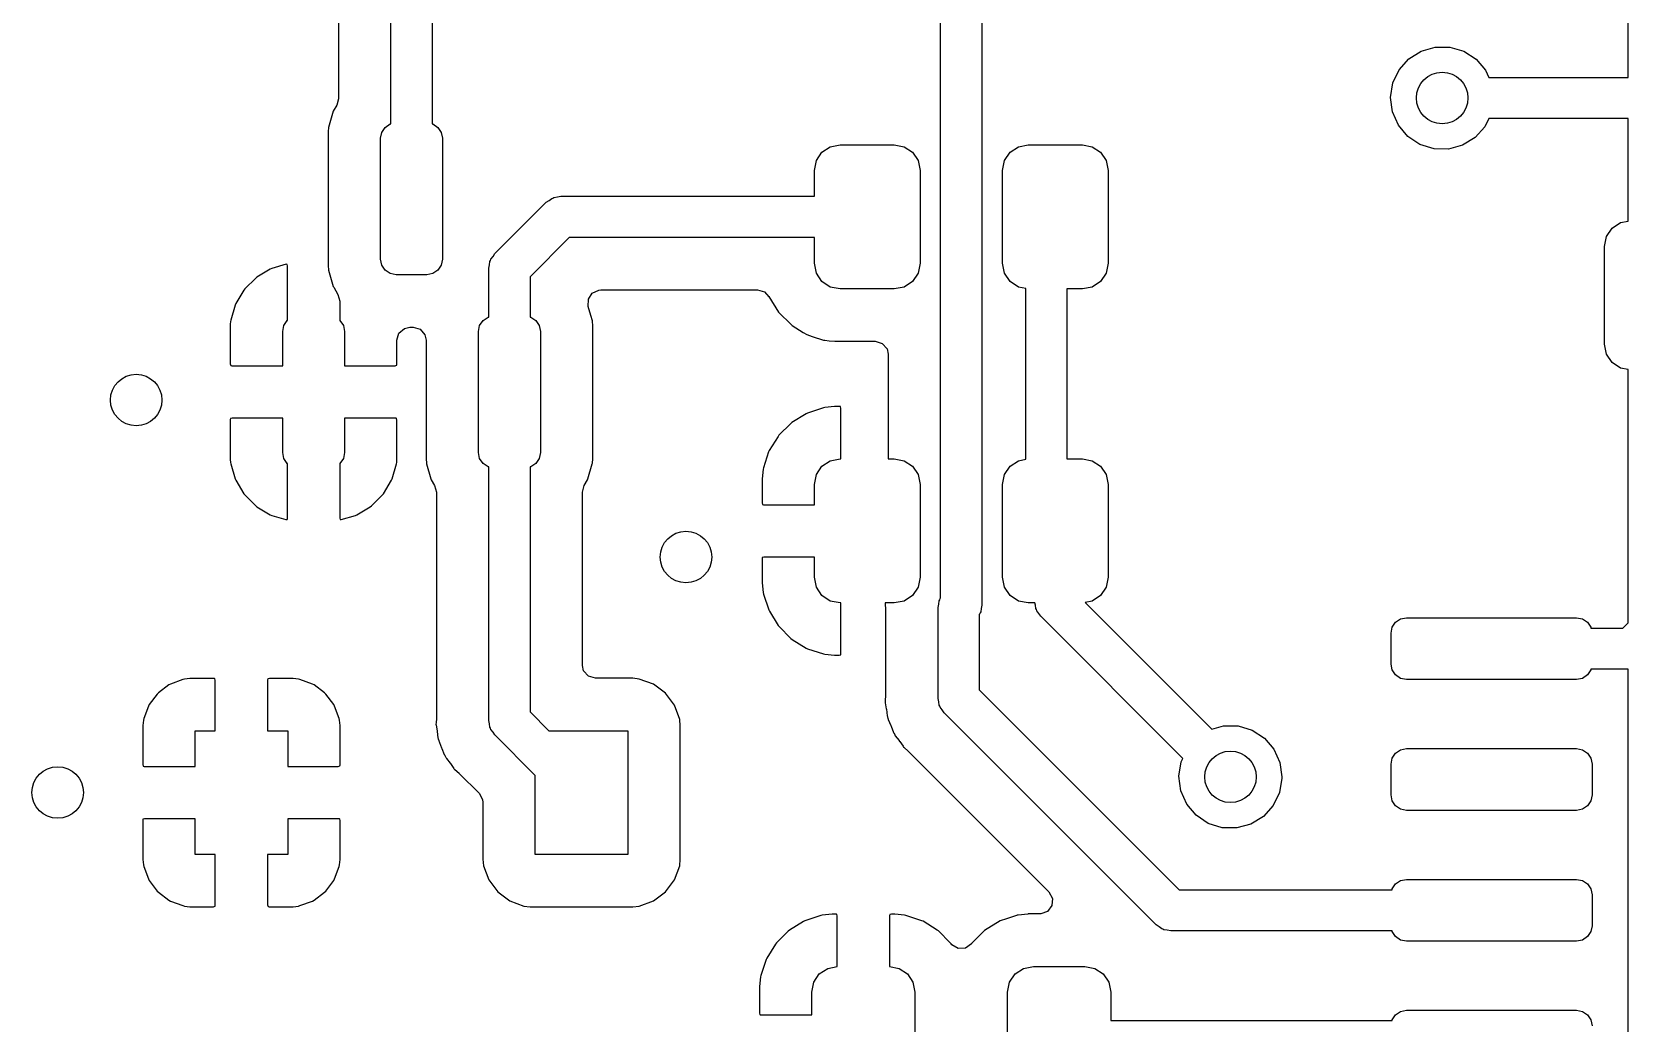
# Model space of a CAD drawing. Extents: x 63 to 234, y -148 to -41.
# Drawn here: x 122.94 to 138.43, y -126.19 to -116.57 of the extents above; entities that cross this region are included whole.
import ezdxf

# ---------------------------------------------------------------- set-up
doc = ezdxf.new("R2010")
doc.units = 0
doc.layers.add('BLACK', color=7, linetype='CONTINUOUS')

msp = doc.modelspace()

# ---------------------------------------------------------------- linework, layer by layer
at = {"layer": 'BLACK', "linetype": 'CONTINUOUS'}
for p, q in [((132.157, -114.597), (132.157, -122.132)), ((131.757, -122.063), (131.757, -114.665)), ((138.427, -117.01), (138.427, -114.717)), ((126.423, -117.461), (126.423, -115.97)), ((126.823, -115.887), (126.823, -117.461)), ((125.914, -116.396), (125.914, -117.217)), ((136.299, -116.83), (136.419, -116.754)), ((136.419, -116.754), (136.556, -116.715)), ((136.556, -116.715), (136.697, -116.716)), ((136.697, -116.716), (136.833, -116.757)), ((136.833, -116.757), (136.952, -116.834)), ((136.206, -116.936), (136.299, -116.83)), ((136.952, -116.834), (137.045, -116.941)), ((136.123, -117.204), (136.145, -117.064)), ((136.145, -117.064), (136.206, -116.936)), ((137.045, -116.941), (137.076, -117.01)), ((137.076, -117.01), (138.427, -117.01)), ((125.914, -117.217), (125.897, -117.281)), ((136.142, -117.345), (136.123, -117.204)), ((125.864, -117.337), (125.817, -117.497)), ((125.897, -117.281), (125.864, -117.337)), ((136.199, -117.475), (136.142, -117.345)), ((125.815, -117.528), (125.814, -117.534)), ((125.814, -117.534), (125.814, -118.843)), ((125.817, -117.504), (125.815, -117.528)), ((125.817, -117.497), (125.817, -117.504)), ((125.817, -117.504), (125.817, -117.504)), ((126.323, -117.601), (126.334, -117.544)), ((126.334, -117.544), (126.367, -117.495)), ((126.367, -117.495), (126.416, -117.462)), ((126.416, -117.462), (126.423, -117.461)), ((126.823, -117.461), (126.83, -117.462)), ((126.83, -117.462), (126.879, -117.495)), ((126.879, -117.495), (126.912, -117.544)), ((126.912, -117.544), (126.923, -117.601)), ((136.29, -117.583), (136.199, -117.475)), ((137.038, -117.49), (136.943, -117.595)), ((137.077, -117.41), (137.038, -117.49)), ((138.427, -117.41), (137.077, -117.41)), ((138.427, -118.405), (138.427, -117.41)), ((126.323, -118.776), (126.323, -117.601)), ((126.923, -117.601), (126.923, -118.776)), ((130.605, -117.737), (130.686, -117.683)), ((130.686, -117.683), (130.782, -117.664)), ((130.782, -117.664), (131.307, -117.664)), ((131.307, -117.664), (131.403, -117.683)), ((131.403, -117.683), (131.484, -117.737)), ((132.43, -117.737), (132.511, -117.683)), ((132.511, -117.683), (132.607, -117.664)), ((132.607, -117.664), (133.132, -117.664)), ((133.132, -117.664), (133.228, -117.683)), ((133.228, -117.683), (133.309, -117.737)), ((136.408, -117.662), (136.29, -117.583)), ((136.544, -117.704), (136.408, -117.662)), ((136.822, -117.669), (136.685, -117.707)), ((136.943, -117.595), (136.822, -117.669)), ((130.532, -117.914), (130.551, -117.818)), ((130.551, -117.818), (130.605, -117.737)), ((131.484, -117.737), (131.538, -117.818)), ((131.538, -117.818), (131.557, -117.914)), ((132.357, -117.914), (132.376, -117.818)), ((132.376, -117.818), (132.43, -117.737)), ((133.309, -117.737), (133.363, -117.818)), ((133.363, -117.818), (133.382, -117.914)), ((136.685, -117.707), (136.544, -117.704)), ((130.532, -118.164), (130.532, -117.914)), ((131.557, -117.914), (131.557, -118.814)), ((132.357, -118.814), (132.357, -117.914)), ((133.382, -117.914), (133.382, -118.814)), ((128.038, -118.171), (128.071, -118.164)), ((128.071, -118.164), (130.532, -118.164)), ((127.432, -118.72), (127.93, -118.222)), ((127.93, -118.222), (127.958, -118.205)), ((127.958, -118.205), (127.984, -118.184)), ((127.984, -118.184), (127.995, -118.181)), ((127.995, -118.181), (128.005, -118.175)), ((128.005, -118.175), (128.038, -118.171)), ((138.218, -118.555), (138.272, -118.474)), ((138.272, -118.474), (138.354, -118.42)), ((138.354, -118.42), (138.427, -118.405)), ((128.154, -118.564), (127.773, -118.945)), ((130.532, -118.564), (128.154, -118.564)), ((130.532, -118.814), (130.532, -118.564)), ((138.199, -118.651), (138.218, -118.555)), ((126.334, -118.833), (126.323, -118.776)), ((126.923, -118.776), (126.912, -118.833)), ((127.39, -118.786), (127.393, -118.775)), ((127.393, -118.775), (127.414, -118.749)), ((127.414, -118.749), (127.432, -118.72)), ((138.199, -119.601), (138.199, -118.651)), ((125.253, -118.871), (125.123, -118.948)), ((125.267, -118.865), (125.253, -118.871)), ((125.407, -118.824), (125.267, -118.865)), ((125.415, -118.826), (125.407, -118.824)), ((125.419, -118.839), (125.415, -118.826)), ((125.419, -119.369), (125.419, -118.839)), ((125.814, -118.843), (125.815, -118.845)), ((125.815, -118.845), (125.815, -118.845)), ((125.815, -118.845), (125.817, -118.872)), ((125.817, -118.872), (125.817, -118.88)), ((125.817, -118.88), (125.864, -119.04)), ((126.367, -118.882), (126.334, -118.833)), ((126.416, -118.915), (126.367, -118.882)), ((126.473, -118.926), (126.416, -118.915)), ((126.773, -118.926), (126.473, -118.926)), ((126.83, -118.915), (126.773, -118.926)), ((126.879, -118.882), (126.83, -118.915)), ((126.912, -118.833), (126.879, -118.882)), ((127.373, -118.861), (127.38, -118.829)), ((127.373, -119.336), (127.373, -118.861)), ((127.38, -118.829), (127.384, -118.796)), ((127.384, -118.796), (127.39, -118.786)), ((130.551, -118.91), (130.532, -118.814)), ((130.605, -118.991), (130.551, -118.91)), ((131.538, -118.91), (131.484, -118.991)), ((131.557, -118.814), (131.538, -118.91)), ((132.376, -118.91), (132.357, -118.814)), ((132.43, -118.991), (132.376, -118.91)), ((133.363, -118.91), (133.309, -118.991)), ((133.382, -118.814), (133.363, -118.91)), ((124.995, -119.076), (124.918, -119.206)), ((125.005, -119.064), (124.995, -119.076)), ((125.111, -118.958), (125.005, -119.064)), ((125.123, -118.948), (125.111, -118.958)), ((125.864, -119.04), (125.868, -119.046)), ((125.868, -119.046), (125.909, -119.117)), ((127.773, -118.945), (127.773, -119.336)), ((128.377, -119.103), (128.442, -119.074)), ((128.442, -119.074), (128.459, -119.072)), ((128.459, -119.072), (129.981, -119.072)), ((129.981, -119.072), (130.049, -119.093)), ((130.049, -119.093), (130.089, -119.139)), ((130.686, -119.045), (130.605, -118.991)), ((130.782, -119.064), (130.686, -119.045)), ((131.307, -119.064), (130.782, -119.064)), ((131.403, -119.045), (131.307, -119.064)), ((131.484, -118.991), (131.403, -119.045)), ((132.511, -119.045), (132.43, -118.991)), ((132.582, -119.059), (132.511, -119.045)), ((132.582, -120.717), (132.582, -119.059)), ((133.132, -119.064), (132.982, -119.064)), ((132.982, -119.064), (132.982, -120.712)), ((133.228, -119.045), (133.132, -119.064)), ((133.309, -118.991), (133.228, -119.045)), ((124.912, -119.22), (124.87, -119.366)), ((124.918, -119.206), (124.912, -119.22)), ((125.909, -119.117), (125.927, -119.181)), ((125.927, -119.181), (125.927, -119.369)), ((128.338, -119.234), (128.339, -119.163)), ((128.363, -119.32), (128.338, -119.234)), ((128.339, -119.163), (128.377, -119.103)), ((130.089, -119.139), (130.09, -119.138)), ((130.09, -119.138), (130.184, -119.288)), ((124.867, -119.379), (124.865, -119.407)), ((124.87, -119.366), (124.867, -119.379)), ((125.384, -119.419), (125.417, -119.37)), ((125.417, -119.37), (125.419, -119.369)), ((125.927, -119.369), (125.929, -119.37)), ((125.929, -119.37), (125.962, -119.419)), ((127.284, -119.419), (127.317, -119.37)), ((127.317, -119.37), (127.366, -119.337)), ((127.366, -119.337), (127.373, -119.336)), ((127.773, -119.336), (127.78, -119.337)), ((127.78, -119.337), (127.829, -119.37)), ((127.829, -119.37), (127.862, -119.419)), ((128.379, -119.372), (128.363, -119.32)), ((128.379, -119.379), (128.379, -119.372)), ((128.38, -119.389), (128.379, -119.379)), ((128.379, -119.379), (128.379, -119.379)), ((128.381, -119.409), (128.38, -119.389)), ((130.184, -119.288), (130.309, -119.413)), ((124.865, -119.407), (124.865, -119.412)), ((124.865, -119.412), (124.865, -119.791)), ((125.373, -119.476), (125.384, -119.419)), ((125.373, -119.809), (125.373, -119.476)), ((125.962, -119.419), (125.973, -119.476)), ((125.973, -119.476), (125.973, -119.809)), ((126.481, -119.56), (126.501, -119.492)), ((126.501, -119.492), (126.555, -119.446)), ((126.555, -119.446), (126.607, -119.434)), ((126.607, -119.434), (126.638, -119.434)), ((126.638, -119.434), (126.707, -119.455)), ((126.707, -119.455), (126.753, -119.508)), ((126.753, -119.508), (126.764, -119.56)), ((127.273, -119.476), (127.284, -119.419)), ((127.273, -120.651), (127.273, -119.476)), ((127.862, -119.419), (127.873, -119.476)), ((127.873, -119.476), (127.873, -120.651)), ((128.381, -120.718), (128.381, -119.409)), ((130.309, -119.413), (130.315, -119.417)), ((130.315, -119.417), (130.315, -119.417)), ((130.315, -119.417), (130.424, -119.485)), ((130.424, -119.485), (130.459, -119.506)), ((130.459, -119.506), (130.512, -119.524)), ((130.512, -119.524), (130.621, -119.56)), ((126.481, -119.796), (126.481, -119.56)), ((126.764, -119.56), (126.764, -120.718)), ((130.621, -119.56), (130.621, -119.56)), ((130.621, -119.56), (130.627, -119.562)), ((130.627, -119.562), (130.634, -119.562)), ((130.634, -119.562), (130.634, -119.562)), ((130.634, -119.562), (130.677, -119.567)), ((130.677, -119.567), (130.732, -119.572)), ((130.732, -119.572), (131.123, -119.572)), ((131.123, -119.572), (131.191, -119.593)), ((131.191, -119.593), (131.237, -119.646)), ((131.237, -119.646), (131.249, -119.698)), ((131.249, -119.698), (131.249, -120.712)), ((138.218, -119.697), (138.199, -119.601)), ((138.272, -119.778), (138.218, -119.697)), ((124.865, -119.791), (124.869, -119.807)), ((124.869, -119.807), (124.871, -119.808)), ((124.871, -119.808), (124.879, -119.809)), ((124.879, -119.809), (125.373, -119.809)), ((125.973, -119.809), (126.463, -119.809)), ((126.463, -119.809), (126.478, -119.805)), ((126.478, -119.805), (126.479, -119.804)), ((126.479, -119.804), (126.481, -119.796)), ((138.354, -119.832), (138.272, -119.778)), ((138.427, -119.847), (138.354, -119.832)), ((138.427, -122.305), (138.427, -119.847)), ((124.867, -120.323), (124.865, -120.331)), ((124.865, -120.331), (124.865, -120.715)), ((124.868, -120.322), (124.867, -120.323)), ((124.883, -120.317), (124.868, -120.322)), ((125.373, -120.317), (124.883, -120.317)), ((125.373, -120.651), (125.373, -120.317)), ((126.467, -120.317), (125.973, -120.317)), ((125.973, -120.317), (125.973, -120.651)), ((126.475, -120.319), (126.467, -120.317)), ((126.477, -120.32), (126.475, -120.319)), ((126.481, -120.336), (126.477, -120.32)), ((130.452, -120.275), (130.314, -120.36)), ((130.465, -120.269), (130.452, -120.275)), ((130.619, -120.217), (130.465, -120.269)), ((130.633, -120.214), (130.619, -120.217)), ((130.728, -120.204), (130.633, -120.214)), ((130.735, -120.204), (130.728, -120.204)), ((130.777, -120.204), (130.735, -120.204)), ((130.785, -120.206), (130.777, -120.204)), ((130.786, -120.207), (130.785, -120.206)), ((130.79, -120.222), (130.786, -120.207)), ((130.79, -120.712), (130.79, -120.222)), ((126.481, -120.715), (126.481, -120.336)), ((130.188, -120.484), (130.179, -120.495)), ((130.303, -120.369), (130.188, -120.484)), ((130.314, -120.36), (130.303, -120.369)), ((130.094, -120.633), (130.088, -120.646)), ((130.179, -120.495), (130.094, -120.633)), ((124.865, -120.715), (124.865, -120.72)), ((124.865, -120.72), (124.867, -120.748)), ((124.867, -120.748), (124.87, -120.761)), ((124.87, -120.761), (124.912, -120.907)), ((125.384, -120.708), (125.373, -120.651)), ((125.417, -120.757), (125.384, -120.708)), ((125.419, -120.758), (125.417, -120.757)), ((125.419, -121.294), (125.419, -120.758)), ((125.929, -120.757), (125.927, -120.758)), ((125.927, -120.758), (125.927, -121.288)), ((125.962, -120.708), (125.929, -120.757)), ((125.973, -120.651), (125.962, -120.708)), ((126.434, -120.907), (126.476, -120.761)), ((126.476, -120.761), (126.479, -120.748)), ((126.479, -120.748), (126.481, -120.72)), ((126.481, -120.72), (126.481, -120.715)), ((126.764, -120.718), (126.765, -120.72)), ((126.765, -120.72), (126.765, -120.72)), ((126.765, -120.72), (126.767, -120.748)), ((126.767, -120.748), (126.767, -120.755)), ((126.767, -120.755), (126.769, -120.761)), ((126.769, -120.761), (126.812, -120.907)), ((127.284, -120.708), (127.273, -120.651)), ((127.317, -120.757), (127.284, -120.708)), ((127.366, -120.79), (127.317, -120.757)), ((127.373, -120.791), (127.366, -120.79)), ((127.373, -123.252), (127.373, -120.791)), ((127.78, -120.79), (127.773, -120.791)), ((127.773, -120.791), (127.773, -123.169)), ((127.829, -120.757), (127.78, -120.79)), ((127.862, -120.708), (127.829, -120.757)), ((127.873, -120.651), (127.862, -120.708)), ((128.334, -120.907), (128.377, -120.761)), ((128.377, -120.761), (128.379, -120.755)), ((128.379, -120.748), (128.381, -120.72)), ((128.379, -120.755), (128.379, -120.748)), ((128.381, -120.72), (128.381, -120.718)), ((128.381, -120.72), (128.381, -120.72)), ((130.088, -120.646), (130.037, -120.801)), ((130.551, -120.866), (130.605, -120.785)), ((130.605, -120.785), (130.686, -120.731)), ((130.686, -120.731), (130.782, -120.712)), ((130.782, -120.712), (130.79, -120.712)), ((131.249, -120.712), (131.307, -120.712)), ((131.307, -120.712), (131.403, -120.731)), ((131.403, -120.731), (131.484, -120.785)), ((131.484, -120.785), (131.538, -120.866)), ((132.376, -120.866), (132.43, -120.785)), ((132.43, -120.785), (132.511, -120.731)), ((132.511, -120.731), (132.582, -120.717)), ((132.982, -120.712), (133.132, -120.712)), ((133.132, -120.712), (133.228, -120.731)), ((133.228, -120.731), (133.309, -120.785)), ((133.309, -120.785), (133.363, -120.866)), ((124.912, -120.907), (124.918, -120.921)), ((124.918, -120.921), (124.995, -121.051)), ((126.351, -121.051), (126.428, -120.921)), ((126.428, -120.921), (126.434, -120.907)), ((126.812, -120.907), (126.814, -120.915)), ((126.814, -120.915), (126.847, -120.971)), ((128.299, -120.971), (128.332, -120.915)), ((128.332, -120.915), (128.334, -120.907)), ((130.034, -120.814), (130.024, -120.908)), ((130.024, -120.908), (130.024, -120.915)), ((130.024, -120.915), (130.024, -121.14)), ((130.037, -120.801), (130.034, -120.814)), ((130.532, -120.962), (130.551, -120.866)), ((131.538, -120.866), (131.557, -120.962)), ((132.357, -120.962), (132.376, -120.866)), ((133.363, -120.866), (133.382, -120.962)), ((124.995, -121.051), (125.005, -121.063)), ((125.005, -121.063), (125.111, -121.169)), ((126.235, -121.169), (126.341, -121.063)), ((126.341, -121.063), (126.351, -121.051)), ((126.847, -120.971), (126.864, -121.035)), ((126.864, -121.035), (126.864, -123.223)), ((128.281, -121.035), (128.299, -120.971)), ((128.281, -122.718), (128.281, -121.035)), ((130.532, -121.158), (130.532, -120.962)), ((131.557, -120.962), (131.557, -121.862)), ((132.357, -121.862), (132.357, -120.962)), ((133.382, -120.962), (133.382, -121.862)), ((125.111, -121.169), (125.123, -121.179)), ((125.123, -121.179), (125.253, -121.256)), ((125.253, -121.256), (125.267, -121.262)), ((125.267, -121.262), (125.402, -121.301)), ((125.939, -121.303), (126.079, -121.262)), ((126.079, -121.262), (126.093, -121.256)), ((126.093, -121.256), (126.223, -121.179)), ((126.223, -121.179), (126.235, -121.169)), ((130.024, -121.14), (130.028, -121.155)), ((130.028, -121.155), (130.03, -121.156)), ((130.03, -121.156), (130.038, -121.158)), ((130.038, -121.158), (130.532, -121.158)), ((125.402, -121.301), (125.416, -121.301)), ((125.416, -121.301), (125.419, -121.294)), ((125.927, -121.288), (125.931, -121.301)), ((125.931, -121.301), (125.939, -121.303)), ((130.026, -121.672), (130.024, -121.68)), ((130.024, -121.68), (130.024, -121.909)), ((130.027, -121.67), (130.026, -121.672)), ((130.042, -121.666), (130.027, -121.67)), ((130.532, -121.666), (130.042, -121.666)), ((130.532, -121.862), (130.532, -121.666)), ((130.551, -121.958), (130.532, -121.862)), ((131.557, -121.862), (131.538, -121.958)), ((132.376, -121.958), (132.357, -121.862)), ((133.382, -121.862), (133.363, -121.958)), ((130.024, -121.909), (130.024, -121.916)), ((130.024, -121.916), (130.034, -122.011)), ((130.034, -122.011), (130.037, -122.025)), ((130.037, -122.025), (130.089, -122.179)), ((130.605, -122.039), (130.551, -121.958)), ((131.538, -121.958), (131.484, -122.039)), ((132.43, -122.039), (132.376, -121.958)), ((133.363, -121.958), (133.309, -122.039)), ((130.089, -122.179), (130.095, -122.192)), ((130.095, -122.192), (130.18, -122.33)), ((130.686, -122.093), (130.605, -122.039)), ((130.782, -122.112), (130.686, -122.093)), ((130.79, -122.112), (130.782, -122.112)), ((130.79, -122.606), (130.79, -122.112)), ((131.307, -122.112), (131.219, -122.112)), ((131.219, -122.112), (131.22, -122.119)), ((131.22, -122.119), (131.22, -122.119)), ((131.22, -122.119), (131.223, -122.174)), ((131.223, -122.174), (131.223, -122.181)), ((131.223, -122.181), (131.223, -123.009)), ((131.403, -122.093), (131.307, -122.112)), ((131.484, -122.039), (131.403, -122.093)), ((131.732, -122.156), (131.739, -122.124)), ((131.732, -123.038), (131.732, -122.156)), ((131.739, -122.124), (131.743, -122.091)), ((131.743, -122.091), (131.749, -122.081)), ((131.749, -122.081), (131.752, -122.07)), ((131.752, -122.07), (131.757, -122.063)), ((132.15, -122.164), (132.146, -122.197)), ((132.157, -122.132), (132.15, -122.164)), ((132.511, -122.093), (132.43, -122.039)), ((132.607, -122.112), (132.511, -122.093)), ((132.672, -122.112), (132.607, -122.112)), ((132.677, -122.132), (132.672, -122.112)), ((132.681, -122.166), (132.677, -122.132)), ((132.687, -122.175), (132.681, -122.166)), ((132.689, -122.187), (132.687, -122.175)), ((132.71, -122.213), (132.689, -122.187)), ((133.228, -122.093), (133.159, -122.107)), ((133.159, -122.107), (134.389, -123.336)), ((133.309, -122.039), (133.228, -122.093)), ((130.18, -122.33), (130.189, -122.341)), ((130.189, -122.341), (130.304, -122.456)), ((132.137, -122.218), (132.132, -122.225)), ((132.132, -122.225), (132.132, -122.955)), ((132.14, -122.207), (132.137, -122.218)), ((132.146, -122.197), (132.14, -122.207)), ((132.728, -122.241), (132.71, -122.213)), ((134.107, -123.62), (132.728, -122.241)), ((136.138, -122.348), (136.171, -122.299)), ((136.171, -122.299), (136.22, -122.266)), ((136.22, -122.266), (136.277, -122.255)), ((136.277, -122.255), (137.927, -122.255)), ((137.927, -122.255), (137.984, -122.266)), ((137.984, -122.266), (138.033, -122.299)), ((138.033, -122.299), (138.066, -122.348)), ((138.377, -122.355), (138.427, -122.305)), ((130.304, -122.456), (130.315, -122.465)), ((130.315, -122.465), (130.453, -122.55)), ((136.127, -122.405), (136.138, -122.348)), ((136.127, -122.705), (136.127, -122.405)), ((138.066, -122.348), (138.067, -122.355)), ((138.067, -122.355), (138.377, -122.355)), ((130.453, -122.55), (130.466, -122.556)), ((130.466, -122.556), (130.621, -122.607)), ((130.621, -122.607), (130.634, -122.61)), ((130.634, -122.61), (130.728, -122.62)), ((130.728, -122.62), (130.735, -122.62)), ((130.735, -122.62), (130.772, -122.62)), ((130.772, -122.62), (130.788, -122.616)), ((130.788, -122.616), (130.789, -122.614)), ((130.789, -122.614), (130.79, -122.606)), ((128.293, -122.77), (128.281, -122.718)), ((128.339, -122.823), (128.293, -122.77)), ((136.138, -122.762), (136.127, -122.705)), ((136.171, -122.811), (136.138, -122.762)), ((136.22, -122.844), (136.171, -122.811)), ((138.033, -122.811), (137.984, -122.844)), ((138.066, -122.762), (138.033, -122.811)), ((138.067, -122.755), (138.066, -122.762)), ((138.427, -122.755), (138.067, -122.755)), ((138.427, -128.917), (138.427, -122.755)), ((124.269, -122.907), (124.167, -122.984)), ((124.285, -122.899), (124.269, -122.907)), ((124.405, -122.854), (124.285, -122.899)), ((124.421, -122.85), (124.405, -122.854)), ((124.472, -122.844), (124.421, -122.85)), ((124.478, -122.844), (124.472, -122.844)), ((124.705, -122.844), (124.478, -122.844)), ((124.713, -122.846), (124.705, -122.844)), ((124.715, -122.847), (124.713, -122.846)), ((124.719, -122.862), (124.715, -122.847)), ((124.719, -123.352), (124.719, -122.862)), ((125.229, -122.85), (125.227, -122.858)), ((125.227, -122.858), (125.227, -123.352)), ((125.23, -122.848), (125.229, -122.85)), ((125.245, -122.844), (125.23, -122.848)), ((125.468, -122.844), (125.245, -122.844)), ((125.474, -122.844), (125.468, -122.844)), ((125.525, -122.85), (125.474, -122.844)), ((125.541, -122.854), (125.525, -122.85)), ((125.661, -122.899), (125.541, -122.854)), ((125.677, -122.907), (125.661, -122.899)), ((125.779, -122.984), (125.677, -122.907)), ((128.407, -122.843), (128.339, -122.823)), ((128.771, -122.843), (128.407, -122.843)), ((128.833, -122.85), (128.771, -122.843)), ((128.97, -122.901), (128.833, -122.85)), ((129.086, -122.989), (128.97, -122.901)), ((132.132, -122.955), (134.072, -124.895)), ((136.277, -122.855), (136.22, -122.844)), ((137.927, -122.855), (136.277, -122.855)), ((137.984, -122.844), (137.927, -122.855)), ((124.07, -123.114), (124.025, -123.234)), ((124.078, -123.098), (124.07, -123.114)), ((124.155, -122.996), (124.078, -123.098)), ((124.167, -122.984), (124.155, -122.996)), ((125.791, -122.996), (125.779, -122.984)), ((125.868, -123.098), (125.791, -122.996)), ((125.876, -123.114), (125.868, -123.098)), ((125.921, -123.234), (125.876, -123.114)), ((129.174, -123.105), (129.086, -122.989)), ((129.225, -123.242), (129.174, -123.105)), ((131.22, -123.052), (131.219, -123.075)), ((131.219, -123.075), (131.22, -123.082)), ((131.223, -123.017), (131.22, -123.052)), ((131.22, -123.082), (131.22, -123.082)), ((131.22, -123.082), (131.23, -123.138)), ((131.223, -123.009), (131.223, -123.017)), ((131.739, -123.07), (131.732, -123.038)), ((131.743, -123.103), (131.739, -123.07)), ((131.749, -123.113), (131.743, -123.103)), ((131.751, -123.124), (131.749, -123.113)), ((124.021, -123.25), (124.015, -123.301)), ((124.025, -123.234), (124.021, -123.25)), ((125.925, -123.25), (125.921, -123.234)), ((125.931, -123.301), (125.925, -123.25)), ((126.861, -123.275), (126.86, -123.289)), ((126.864, -123.232), (126.861, -123.275)), ((126.864, -123.223), (126.864, -123.232)), ((127.38, -123.285), (127.373, -123.252)), ((127.773, -123.169), (127.956, -123.352)), ((129.231, -123.304), (129.225, -123.242)), ((131.23, -123.138), (131.231, -123.144)), ((131.231, -123.144), (131.238, -123.208)), ((131.238, -123.208), (131.241, -123.215)), ((131.241, -123.215), (131.242, -123.218)), ((131.242, -123.218), (131.246, -123.234)), ((131.246, -123.234), (131.247, -123.236)), ((131.247, -123.236), (131.248, -123.244)), ((131.248, -123.244), (131.273, -123.301)), ((131.772, -123.15), (131.751, -123.124)), ((131.79, -123.179), (131.772, -123.15)), ((133.848, -125.236), (131.79, -123.179)), ((124.015, -123.301), (124.015, -123.307)), ((124.015, -123.307), (124.015, -123.68)), ((124.523, -123.698), (124.523, -123.352)), ((124.523, -123.352), (124.719, -123.352)), ((125.227, -123.352), (125.423, -123.352)), ((125.423, -123.352), (125.423, -123.698)), ((125.931, -123.307), (125.931, -123.301)), ((125.931, -123.684), (125.931, -123.307)), ((126.86, -123.289), (126.862, -123.297)), ((126.862, -123.297), (126.862, -123.297)), ((126.862, -123.297), (126.871, -123.352)), ((126.871, -123.352), (126.872, -123.359)), ((126.872, -123.359), (126.88, -123.422)), ((126.88, -123.422), (126.883, -123.429)), ((126.883, -123.429), (126.883, -123.432)), ((127.384, -123.318), (127.38, -123.285)), ((127.39, -123.328), (127.384, -123.318)), ((127.393, -123.339), (127.39, -123.328)), ((127.414, -123.365), (127.393, -123.339)), ((127.431, -123.393), (127.414, -123.365)), ((127.823, -123.785), (127.431, -123.393)), ((127.956, -123.352), (128.723, -123.352)), ((128.723, -123.352), (128.723, -124.552)), ((129.231, -124.6), (129.231, -123.304)), ((131.273, -123.301), (131.274, -123.302)), ((131.274, -123.302), (131.277, -123.308)), ((131.277, -123.308), (131.299, -123.368)), ((131.299, -123.368), (131.303, -123.375)), ((131.303, -123.375), (131.305, -123.377)), ((131.305, -123.377), (131.313, -123.392)), ((131.313, -123.392), (131.314, -123.394)), ((131.314, -123.394), (131.317, -123.401)), ((131.317, -123.401), (131.354, -123.448)), ((134.389, -123.336), (134.501, -123.304)), ((134.501, -123.304), (134.643, -123.305)), ((134.643, -123.305), (134.779, -123.346)), ((134.779, -123.346), (134.898, -123.423)), ((134.898, -123.423), (134.99, -123.53)), ((126.883, -123.432), (126.888, -123.448)), ((126.888, -123.448), (126.888, -123.451)), ((126.888, -123.451), (126.89, -123.458)), ((126.89, -123.458), (126.893, -123.465)), ((126.893, -123.465), (126.915, -123.517)), ((126.915, -123.517), (126.918, -123.523)), ((126.918, -123.523), (126.941, -123.583)), ((126.941, -123.583), (126.945, -123.589)), ((131.354, -123.448), (131.356, -123.452)), ((131.356, -123.452), (131.36, -123.457)), ((131.36, -123.457), (131.392, -123.503)), ((131.392, -123.503), (131.392, -123.503)), ((131.392, -123.503), (131.396, -123.51)), ((131.396, -123.51), (131.402, -123.515)), ((131.402, -123.515), (131.402, -123.515)), ((131.402, -123.515), (131.443, -123.551)), ((131.443, -123.551), (131.448, -123.556)), ((131.448, -123.556), (132.808, -124.916)), ((134.99, -123.53), (135.049, -123.659)), ((136.138, -123.618), (136.171, -123.569)), ((136.171, -123.569), (136.22, -123.536)), ((136.22, -123.536), (136.277, -123.525)), ((136.277, -123.525), (137.927, -123.525)), ((137.927, -123.525), (137.984, -123.536)), ((137.984, -123.536), (138.033, -123.569)), ((138.033, -123.569), (138.066, -123.618)), ((124.015, -123.68), (124.019, -123.695)), ((124.019, -123.695), (124.021, -123.696)), ((124.021, -123.696), (124.029, -123.698)), ((124.029, -123.698), (124.523, -123.698)), ((125.423, -123.698), (125.913, -123.698)), ((125.913, -123.698), (125.928, -123.694)), ((125.928, -123.694), (125.929, -123.692)), ((125.929, -123.692), (125.931, -123.684)), ((126.945, -123.589), (126.946, -123.591)), ((126.946, -123.591), (126.954, -123.606)), ((126.954, -123.606), (126.956, -123.608)), ((126.956, -123.608), (126.959, -123.615)), ((126.959, -123.615), (126.963, -123.621)), ((126.963, -123.621), (126.998, -123.666)), ((126.998, -123.666), (127.001, -123.671)), ((127.001, -123.671), (127.033, -123.718)), ((127.033, -123.718), (127.033, -123.718)), ((127.033, -123.718), (127.038, -123.724)), ((127.038, -123.724), (127.043, -123.729)), ((127.043, -123.729), (127.043, -123.729)), ((127.043, -123.729), (127.084, -123.765)), ((134.069, -123.793), (134.091, -123.653)), ((134.091, -123.653), (134.107, -123.62)), ((135.049, -123.659), (135.069, -123.8)), ((136.127, -123.675), (136.138, -123.618)), ((136.127, -123.975), (136.127, -123.675)), ((138.066, -123.618), (138.077, -123.675)), ((138.077, -123.675), (138.077, -123.975)), ((127.084, -123.765), (127.089, -123.77)), ((127.089, -123.77), (127.278, -123.959)), ((127.823, -124.552), (127.823, -123.785)), ((134.088, -123.934), (134.069, -123.793)), ((135.069, -123.812), (135.046, -123.952)), ((135.069, -123.8), (135.069, -123.812)), ((127.278, -123.959), (127.312, -124.021)), ((127.312, -124.021), (127.314, -124.048)), ((127.314, -124.048), (127.314, -124.6)), ((134.145, -124.064), (134.088, -123.934)), ((135.046, -123.952), (134.984, -124.079)), ((136.138, -124.032), (136.127, -123.975)), ((136.171, -124.081), (136.138, -124.032)), ((138.066, -124.032), (138.033, -124.081)), ((138.077, -123.975), (138.066, -124.032)), ((134.236, -124.172), (134.145, -124.064)), ((134.354, -124.251), (134.236, -124.172)), ((134.889, -124.184), (134.768, -124.258)), ((134.984, -124.079), (134.889, -124.184)), ((136.22, -124.114), (136.171, -124.081)), ((136.277, -124.125), (136.22, -124.114)), ((137.927, -124.125), (136.277, -124.125)), ((137.984, -124.114), (137.927, -124.125)), ((138.033, -124.081), (137.984, -124.114)), ((124.017, -124.212), (124.015, -124.22)), ((124.015, -124.22), (124.015, -124.597)), ((124.018, -124.21), (124.017, -124.212)), ((124.033, -124.206), (124.018, -124.21)), ((124.523, -124.206), (124.033, -124.206)), ((124.523, -124.552), (124.523, -124.206)), ((125.917, -124.206), (125.423, -124.206)), ((125.423, -124.206), (125.423, -124.552)), ((125.925, -124.208), (125.917, -124.206)), ((125.927, -124.209), (125.925, -124.208)), ((125.931, -124.224), (125.927, -124.209)), ((125.931, -124.597), (125.931, -124.224)), ((134.489, -124.293), (134.354, -124.251)), ((134.631, -124.296), (134.489, -124.293)), ((134.768, -124.258), (134.631, -124.296)), ((124.015, -124.597), (124.015, -124.603)), ((124.015, -124.603), (124.021, -124.654)), ((124.021, -124.654), (124.025, -124.67)), ((124.025, -124.67), (124.07, -124.79)), ((124.719, -124.552), (124.523, -124.552)), ((124.719, -125.046), (124.719, -124.552)), ((125.423, -124.552), (125.227, -124.552)), ((125.227, -124.552), (125.227, -125.042)), ((125.876, -124.79), (125.921, -124.67)), ((125.921, -124.67), (125.925, -124.654)), ((125.925, -124.654), (125.931, -124.603)), ((125.931, -124.603), (125.931, -124.597)), ((127.314, -124.6), (127.321, -124.662)), ((127.321, -124.662), (127.372, -124.799)), ((128.723, -124.552), (127.823, -124.552)), ((129.174, -124.799), (129.225, -124.662)), ((129.225, -124.662), (129.231, -124.6)), ((124.07, -124.79), (124.078, -124.806)), ((124.078, -124.806), (124.155, -124.908)), ((125.791, -124.908), (125.868, -124.806)), ((125.868, -124.806), (125.876, -124.79)), ((127.372, -124.799), (127.46, -124.915)), ((129.086, -124.915), (129.174, -124.799)), ((136.171, -124.839), (136.22, -124.806)), ((136.22, -124.806), (136.277, -124.795)), ((136.277, -124.795), (137.927, -124.795)), ((137.927, -124.795), (137.984, -124.806)), ((137.984, -124.806), (138.033, -124.839)), ((124.155, -124.908), (124.167, -124.92)), ((124.167, -124.92), (124.269, -124.997)), ((125.677, -124.997), (125.779, -124.92)), ((125.779, -124.92), (125.791, -124.908)), ((127.46, -124.915), (127.576, -125.003)), ((128.97, -125.003), (129.086, -124.915)), ((132.808, -124.916), (132.842, -124.979)), ((132.842, -124.979), (132.837, -125.05)), ((134.072, -124.895), (136.137, -124.895)), ((136.137, -124.895), (136.138, -124.888)), ((136.138, -124.888), (136.171, -124.839)), ((138.033, -124.839), (138.066, -124.888)), ((138.066, -124.888), (138.077, -124.945)), ((138.077, -124.945), (138.077, -125.245)), ((124.269, -124.997), (124.285, -125.005)), ((124.285, -125.005), (124.405, -125.05)), ((124.405, -125.05), (124.421, -125.054)), ((124.421, -125.054), (124.472, -125.06)), ((124.472, -125.06), (124.478, -125.06)), ((124.478, -125.06), (124.701, -125.06)), ((124.701, -125.06), (124.716, -125.056)), ((124.716, -125.056), (124.717, -125.054)), ((124.717, -125.054), (124.719, -125.046)), ((125.227, -125.042), (125.231, -125.057)), ((125.231, -125.057), (125.233, -125.058)), ((125.233, -125.058), (125.241, -125.06)), ((125.241, -125.06), (125.468, -125.06)), ((125.468, -125.06), (125.474, -125.06)), ((125.474, -125.06), (125.525, -125.054)), ((125.525, -125.054), (125.541, -125.05)), ((125.541, -125.05), (125.661, -125.005)), ((125.661, -125.005), (125.677, -124.997)), ((127.576, -125.003), (127.713, -125.054)), ((127.713, -125.054), (127.775, -125.06)), ((127.775, -125.06), (128.771, -125.06)), ((128.771, -125.06), (128.833, -125.054)), ((128.833, -125.054), (128.97, -125.003)), ((130.703, -125.132), (130.608, -125.142)), ((130.71, -125.132), (130.703, -125.132)), ((130.739, -125.132), (130.71, -125.132)), ((130.747, -125.134), (130.739, -125.132)), ((130.749, -125.135), (130.747, -125.134)), ((131.279, -125.132), (131.264, -125.136)), ((131.304, -125.132), (131.279, -125.132)), ((131.311, -125.132), (131.304, -125.132)), ((131.405, -125.142), (131.311, -125.132)), ((132.603, -125.132), (132.508, -125.142)), ((132.607, -125.131), (132.603, -125.132)), ((132.603, -125.132), (132.603, -125.132)), ((132.719, -125.131), (132.607, -125.131)), ((132.728, -125.131), (132.719, -125.131)), ((132.795, -125.106), (132.728, -125.131)), ((132.837, -125.05), (132.795, -125.106)), ((130.289, -125.288), (130.278, -125.297)), ((130.427, -125.203), (130.289, -125.288)), ((130.44, -125.197), (130.427, -125.203)), ((130.594, -125.145), (130.44, -125.197)), ((130.608, -125.142), (130.594, -125.145)), ((130.753, -125.15), (130.749, -125.135)), ((130.753, -125.641), (130.753, -125.15)), ((131.263, -125.138), (131.261, -125.146)), ((131.261, -125.146), (131.261, -125.641)), ((131.264, -125.136), (131.263, -125.138)), ((131.418, -125.145), (131.405, -125.142)), ((131.573, -125.196), (131.418, -125.145)), ((131.586, -125.202), (131.573, -125.196)), ((131.724, -125.287), (131.586, -125.202)), ((131.735, -125.296), (131.724, -125.287)), ((132.333, -125.198), (132.183, -125.292)), ((132.396, -125.178), (132.333, -125.198)), ((132.494, -125.145), (132.396, -125.178)), ((132.501, -125.142), (132.494, -125.145)), ((132.494, -125.145), (132.494, -125.145)), ((132.508, -125.142), (132.501, -125.142)), ((132.508, -125.142), (132.508, -125.142)), ((133.876, -125.254), (133.848, -125.236)), ((133.902, -125.275), (133.876, -125.254)), ((133.913, -125.278), (133.902, -125.275)), ((133.923, -125.284), (133.913, -125.278)), ((133.956, -125.288), (133.923, -125.284)), ((133.989, -125.295), (133.956, -125.288)), ((138.077, -125.245), (138.066, -125.302)), ((130.154, -125.423), (130.069, -125.561)), ((130.163, -125.412), (130.154, -125.423)), ((130.278, -125.297), (130.163, -125.412)), ((131.85, -125.411), (131.735, -125.296)), ((131.858, -125.421), (131.85, -125.411)), ((131.865, -125.429), (131.858, -125.421)), ((131.927, -125.465), (131.865, -125.429)), ((132.055, -125.421), (131.998, -125.462)), ((132.058, -125.417), (132.055, -125.421)), ((132.183, -125.292), (132.058, -125.417)), ((136.137, -125.295), (133.989, -125.295)), ((136.138, -125.302), (136.137, -125.295)), ((136.171, -125.351), (136.138, -125.302)), ((136.22, -125.384), (136.171, -125.351)), ((136.277, -125.395), (136.22, -125.384)), ((137.927, -125.395), (136.277, -125.395)), ((137.984, -125.384), (137.927, -125.395)), ((138.033, -125.351), (137.984, -125.384)), ((138.066, -125.302), (138.033, -125.351)), ((130.063, -125.574), (130.012, -125.729)), ((130.069, -125.561), (130.063, -125.574)), ((131.998, -125.462), (131.927, -125.465)), ((130.009, -125.742), (129.999, -125.836)), ((130.012, -125.729), (130.009, -125.742)), ((130.526, -125.794), (130.58, -125.713)), ((130.58, -125.713), (130.661, -125.659)), ((130.661, -125.659), (130.753, -125.641)), ((131.261, -125.641), (131.353, -125.659)), ((131.353, -125.659), (131.434, -125.713)), ((131.434, -125.713), (131.488, -125.794)), ((132.426, -125.794), (132.48, -125.713)), ((132.48, -125.713), (132.561, -125.659)), ((132.561, -125.659), (132.657, -125.64)), ((132.657, -125.64), (133.157, -125.64)), ((133.157, -125.64), (133.253, -125.659)), ((133.253, -125.659), (133.334, -125.713)), ((133.334, -125.713), (133.388, -125.794)), ((129.999, -125.836), (129.999, -125.843)), ((129.999, -125.843), (129.999, -126.093)), ((130.507, -125.89), (130.526, -125.794)), ((130.507, -126.111), (130.507, -125.89)), ((131.488, -125.794), (131.507, -125.89)), ((131.507, -125.89), (131.507, -126.84)), ((132.407, -125.89), (132.426, -125.794)), ((132.407, -126.84), (132.407, -125.89)), ((133.388, -125.794), (133.407, -125.89)), ((133.407, -125.89), (133.407, -126.165)), ((129.999, -126.093), (130.003, -126.108)), ((130.003, -126.108), (130.005, -126.109)), ((130.005, -126.109), (130.013, -126.111)), ((130.013, -126.111), (130.507, -126.111)), ((133.407, -126.165), (136.137, -126.165)), ((136.137, -126.165), (136.138, -126.158)), ((136.138, -126.158), (136.171, -126.109)), ((136.171, -126.109), (136.22, -126.076)), ((136.22, -126.076), (136.277, -126.065)), ((136.277, -126.065), (137.927, -126.065)), ((137.927, -126.065), (137.984, -126.076)), ((137.984, -126.076), (138.033, -126.109)), ((138.033, -126.109), (138.066, -126.158)), ((138.066, -126.158), (138.077, -126.215))]:
    msp.add_line(p, q, dxfattribs=at)
at = {"layer": 'BLACK'}
for centre in [(136.623, -117.21), (123.952, -120.142), (129.286, -121.666), (134.569, -123.8), (123.19, -123.952)]:
    msp.add_circle(centre, 0.25, dxfattribs=at)

doc.saveas('drawing.dxf')
